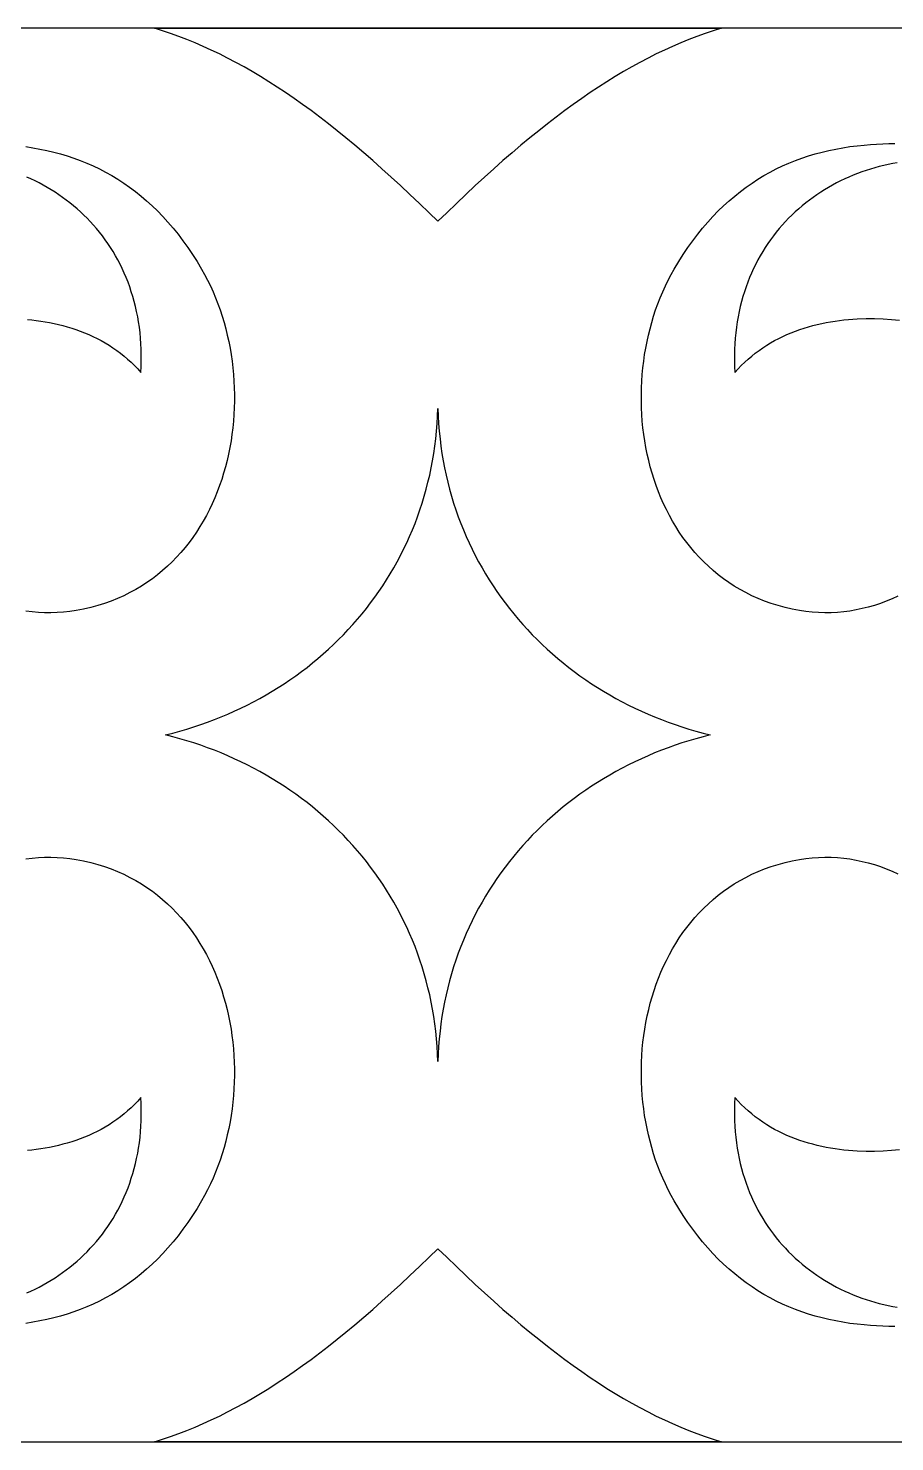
# Model space of a CAD drawing. Extents: x -365 to 365, y -40 to 40.
# Drawn here: x -182.2 to -133.1, y -40 to 40 of the extents above; entities that cross this region are included whole.
import ezdxf

# ---------------------------------------------------------------- set-up
doc = ezdxf.new("R2010")
doc.units = 0
doc.header["$MEASUREMENT"] = 0
doc.layers.add('LAYER_1', color=18, linetype='CONTINUOUS')

msp = doc.modelspace()

# ---------------------------------------------------------------- linework, layer by layer
at = {"layer": 'LAYER_1'}
for points in [[(-365, -40), (365, -40), (365, 40), (-365, 40)], [(-143.391, 39.856), (-143.852, 39.702), (-144.313, 39.537), (-144.773, 39.361), (-145.233, 39.174), (-145.694, 38.976), (-146.154, 38.766), (-146.616, 38.546), (-147.079, 38.314), (-147.542, 38.07), (-148.007, 37.815), (-148.474, 37.547), (-148.942, 37.268), (-149.412, 36.977), (-149.885, 36.674), (-150.36, 36.359), (-150.838, 36.031), (-151.319, 35.691), (-151.802, 35.338), (-152.29, 34.973), (-152.78, 34.594), (-153.275, 34.203), (-153.774, 33.799), (-154.277, 33.382), (-154.784, 32.951), (-155.296, 32.507), (-155.813, 32.05), (-156.336, 31.579), (-156.863, 31.094), (-157.397, 30.596), (-157.936, 30.084), (-158.481, 29.557), (-158.982, 29.077), (-159.483, 29.557), (-160.028, 30.084), (-160.568, 30.596), (-161.101, 31.094), (-161.629, 31.579), (-162.151, 32.05), (-162.668, 32.507), (-163.18, 32.951), (-163.688, 33.382), (-164.19, 33.799), (-164.689, 34.203), (-165.184, 34.594), (-165.675, 34.973), (-166.162, 35.338), (-166.646, 35.691), (-167.126, 36.031), (-167.604, 36.359), (-168.079, 36.674), (-168.552, 36.977), (-169.022, 37.268), (-169.49, 37.547), (-169.957, 37.815), (-170.422, 38.07), (-170.886, 38.314), (-171.348, 38.546), (-171.81, 38.766), (-172.271, 38.976), (-172.731, 39.174), (-173.191, 39.361), (-173.652, 39.537), (-174.112, 39.702), (-174.573, 39.856), (-175.035, 40), (-142.93, 40)], [(-158.965, 18.053), (-158.939, 17.622), (-158.905, 17.195), (-158.862, 16.772), (-158.81, 16.352), (-158.75, 15.935), (-158.681, 15.522), (-158.603, 15.113), (-158.517, 14.707), (-158.423, 14.305), (-158.32, 13.907), (-158.209, 13.513), (-158.091, 13.123), (-157.964, 12.737), (-157.83, 12.355), (-157.687, 11.977), (-157.538, 11.604), (-157.38, 11.234), (-157.215, 10.87), (-157.043, 10.509), (-156.863, 10.153), (-156.677, 9.802), (-156.483, 9.455), (-156.282, 9.113), (-156.074, 8.776), (-155.86, 8.443), (-155.638, 8.115), (-155.41, 7.793), (-155.176, 7.475), (-154.935, 7.162), (-154.687, 6.855), (-154.434, 6.553), (-154.174, 6.256), (-153.908, 5.964), (-153.636, 5.678), (-153.359, 5.397), (-153.075, 5.121), (-152.786, 4.851), (-152.491, 4.587), (-152.191, 4.329), (-151.885, 4.076), (-151.574, 3.829), (-151.257, 3.588), (-150.936, 3.353), (-150.609, 3.124), (-150.278, 2.901), (-149.941, 2.684), (-149.6, 2.474), (-149.254, 2.27), (-148.903, 2.072), (-148.548, 1.88), (-148.189, 1.695), (-147.825, 1.516), (-147.457, 1.344), (-147.085, 1.179), (-146.709, 1.021), (-146.329, 0.869), (-145.945, 0.724), (-145.557, 0.586), (-145.166, 0.455), (-144.771, 0.331), (-144.372, 0.214), (-143.971, 0.104), (-143.565, 0.002), (-143.971, -0.101), (-144.372, -0.211), (-144.771, -0.328), (-145.166, -0.452), (-145.557, -0.583), (-145.945, -0.721), (-146.329, -0.866), (-146.709, -1.018), (-147.085, -1.177), (-147.457, -1.342), (-147.825, -1.514), (-148.189, -1.693), (-148.548, -1.878), (-148.903, -2.07), (-149.254, -2.268), (-149.6, -2.472), (-149.941, -2.683), (-150.278, -2.9), (-150.609, -3.123), (-150.936, -3.352), (-151.257, -3.587), (-151.574, -3.828), (-151.885, -4.075), (-152.191, -4.328), (-152.491, -4.586), (-152.786, -4.85), (-153.075, -5.12), (-153.359, -5.396), (-153.636, -5.677), (-153.908, -5.963), (-154.174, -6.255), (-154.434, -6.552), (-154.687, -6.854), (-154.935, -7.162), (-155.176, -7.475), (-155.41, -7.792), (-155.638, -8.115), (-155.86, -8.443), (-156.074, -8.775), (-156.282, -9.113), (-156.483, -9.455), (-156.677, -9.802), (-156.863, -10.153), (-157.043, -10.509), (-157.215, -10.869), (-157.38, -11.234), (-157.538, -11.604), (-157.687, -11.977), (-157.83, -12.355), (-157.964, -12.737), (-158.091, -13.123), (-158.209, -13.513), (-158.32, -13.907), (-158.423, -14.305), (-158.517, -14.707), (-158.603, -15.113), (-158.681, -15.522), (-158.75, -15.935), (-158.81, -16.352), (-158.862, -16.772), (-158.905, -17.196), (-158.939, -17.623), (-158.965, -18.053), (-158.982, -18.487), (-158.999, -18.053), (-159.025, -17.623), (-159.059, -17.196), (-159.102, -16.772), (-159.154, -16.352), (-159.214, -15.935), (-159.284, -15.522), (-159.361, -15.113), (-159.447, -14.707), (-159.542, -14.305), (-159.644, -13.907), (-159.755, -13.513), (-159.873, -13.123), (-160, -12.737), (-160.135, -12.355), (-160.277, -11.977), (-160.427, -11.604), (-160.584, -11.234), (-160.749, -10.869), (-160.921, -10.509), (-161.101, -10.153), (-161.288, -9.802), (-161.481, -9.455), (-161.682, -9.113), (-161.89, -8.775), (-162.105, -8.443), (-162.326, -8.115), (-162.554, -7.792), (-162.788, -7.475), (-163.029, -7.162), (-163.277, -6.854), (-163.53, -6.552), (-163.79, -6.255), (-164.056, -5.963), (-164.328, -5.677), (-164.605, -5.396), (-164.889, -5.12), (-165.178, -4.85), (-165.473, -4.586), (-165.773, -4.328), (-166.079, -4.075), (-166.39, -3.828), (-166.707, -3.587), (-167.028, -3.352), (-167.355, -3.123), (-167.687, -2.9), (-168.023, -2.683), (-168.364, -2.472), (-168.71, -2.268), (-169.061, -2.07), (-169.416, -1.878), (-169.775, -1.693), (-170.139, -1.514), (-170.507, -1.342), (-170.879, -1.177), (-171.255, -1.018), (-171.635, -0.866), (-172.019, -0.721), (-172.407, -0.583), (-172.798, -0.452), (-173.193, -0.328), (-173.592, -0.211), (-173.994, -0.101), (-174.399, 0.002), (-173.994, 0.104), (-173.592, 0.214), (-173.193, 0.331), (-172.798, 0.455), (-172.407, 0.586), (-172.019, 0.724), (-171.635, 0.869), (-171.255, 1.021), (-170.879, 1.179), (-170.507, 1.344), (-170.139, 1.516), (-169.775, 1.695), (-169.416, 1.88), (-169.061, 2.072), (-168.71, 2.27), (-168.364, 2.474), (-168.023, 2.684), (-167.687, 2.901), (-167.355, 3.124), (-167.028, 3.353), (-166.707, 3.588), (-166.39, 3.829), (-166.079, 4.076), (-165.773, 4.329), (-165.473, 4.587), (-165.178, 4.851), (-164.889, 5.121), (-164.605, 5.397), (-164.328, 5.678), (-164.056, 5.964), (-163.79, 6.256), (-163.53, 6.553), (-163.277, 6.855), (-163.029, 7.162), (-162.788, 7.475), (-162.554, 7.793), (-162.326, 8.115), (-162.105, 8.443), (-161.89, 8.776), (-161.682, 9.113), (-161.481, 9.455), (-161.288, 9.802), (-161.101, 10.153), (-160.921, 10.509), (-160.749, 10.87), (-160.584, 11.234), (-160.427, 11.604), (-160.277, 11.977), (-160.135, 12.355), (-160, 12.737), (-159.873, 13.123), (-159.755, 13.513), (-159.644, 13.907), (-159.542, 14.305), (-159.447, 14.707), (-159.361, 15.113), (-159.284, 15.522), (-159.214, 15.935), (-159.154, 16.352), (-159.102, 16.772), (-159.059, 17.195), (-159.025, 17.622), (-158.999, 18.053), (-158.982, 18.487)], [(-158.481, -29.558), (-157.936, -30.085), (-157.397, -30.597), (-156.863, -31.095), (-156.336, -31.58), (-155.813, -32.051), (-155.296, -32.508), (-154.784, -32.952), (-154.277, -33.383), (-153.774, -33.8), (-153.275, -34.204), (-152.78, -34.595), (-152.29, -34.974), (-151.802, -35.339), (-151.319, -35.692), (-150.838, -36.032), (-150.36, -36.359), (-149.885, -36.675), (-149.412, -36.978), (-148.942, -37.269), (-148.474, -37.548), (-148.007, -37.815), (-147.542, -38.07), (-147.079, -38.314), (-146.616, -38.546), (-146.154, -38.767), (-145.694, -38.976), (-145.233, -39.174), (-144.773, -39.361), (-144.313, -39.537), (-143.852, -39.702), (-143.391, -39.856), (-142.93, -40), (-175.035, -40), (-174.573, -39.856), (-174.112, -39.702), (-173.652, -39.537), (-173.191, -39.361), (-172.731, -39.174), (-172.271, -38.976), (-171.81, -38.767), (-171.348, -38.546), (-170.886, -38.314), (-170.422, -38.07), (-169.957, -37.815), (-169.49, -37.548), (-169.022, -37.269), (-168.552, -36.978), (-168.079, -36.675), (-167.604, -36.359), (-167.126, -36.032), (-166.646, -35.692), (-166.162, -35.339), (-165.675, -34.974), (-165.184, -34.595), (-164.689, -34.204), (-164.19, -33.8), (-163.688, -33.383), (-163.18, -32.952), (-162.668, -32.508), (-162.151, -32.051), (-161.629, -31.58), (-161.101, -31.095), (-160.568, -30.597), (-160.028, -30.085), (-159.483, -29.558), (-158.982, -29.079)]]:
    msp.add_lwpolyline(points, close=True, dxfattribs=at)
for points in [[(-182.311, 33.299), (-181.91, 33.237), (-181.514, 33.165), (-181.122, 33.083), (-180.734, 32.991), (-180.35, 32.887), (-179.971, 32.774), (-179.596, 32.649), (-179.226, 32.513), (-178.861, 32.366), (-178.5, 32.207), (-178.143, 32.037), (-177.792, 31.855), (-177.445, 31.661), (-177.103, 31.455), (-176.767, 31.236), (-176.435, 31.006), (-176.109, 30.762), (-175.787, 30.506), (-175.471, 30.237), (-175.161, 29.954), (-174.856, 29.659), (-174.556, 29.35), (-174.262, 29.027), (-173.973, 28.69), (-173.69, 28.34), (-173.413, 27.975), (-173.142, 27.596), (-172.877, 27.203), (-172.617, 26.795), (-172.364, 26.372), (-172.188, 26.059), (-172.02, 25.739), (-171.862, 25.413), (-171.711, 25.082), (-171.57, 24.745), (-171.437, 24.404), (-171.312, 24.057), (-171.197, 23.707), (-171.09, 23.352), (-170.992, 22.993), (-170.903, 22.631), (-170.823, 22.267), (-170.751, 21.899), (-170.689, 21.529), (-170.635, 21.156), (-170.59, 20.782), (-170.555, 20.407), (-170.528, 20.03), (-170.51, 19.653), (-170.501, 19.275), (-170.502, 18.897), (-170.511, 18.519), (-170.529, 18.141), (-170.557, 17.765), (-170.594, 17.389), (-170.64, 17.015), (-170.695, 16.643), (-170.76, 16.272), (-170.834, 15.904), (-170.917, 15.539), (-171.009, 15.177), (-171.111, 14.818), (-171.222, 14.463), (-171.342, 14.112), (-171.472, 13.765), (-171.612, 13.423), (-171.76, 13.086), (-171.919, 12.754), (-172.087, 12.428), (-172.264, 12.108), (-172.451, 11.794), (-172.648, 11.487), (-172.854, 11.186), (-173.07, 10.893), (-173.295, 10.607), (-173.53, 10.33), (-173.775, 10.06), (-174.03, 9.799), (-174.295, 9.547), (-174.569, 9.304), (-174.853, 9.07), (-175.147, 8.846), (-175.451, 8.633), (-175.765, 8.43), (-176.088, 8.237), (-176.422, 8.056), (-176.766, 7.886), (-177.119, 7.728), (-177.483, 7.582), (-177.857, 7.448), (-178.241, 7.328), (-178.635, 7.22), (-179.039, 7.125), (-179.453, 7.044), (-179.812, 6.989), (-180.172, 6.949), (-180.531, 6.924), (-180.889, 6.914), (-181.246, 6.919), (-181.602, 6.938), (-181.957, 6.971), (-182.309, 7.018)], [(-132.943, 7.85), (-133.268, 7.704), (-133.598, 7.57), (-133.932, 7.447), (-134.27, 7.337), (-134.612, 7.238), (-134.957, 7.152), (-135.304, 7.078), (-135.655, 7.018), (-136.007, 6.971), (-136.362, 6.938), (-136.718, 6.919), (-137.075, 6.914), (-137.434, 6.924), (-137.793, 6.949), (-138.152, 6.989), (-138.511, 7.044), (-138.925, 7.125), (-139.329, 7.22), (-139.723, 7.328), (-140.107, 7.448), (-140.481, 7.582), (-140.845, 7.728), (-141.198, 7.886), (-141.542, 8.056), (-141.876, 8.237), (-142.199, 8.43), (-142.513, 8.633), (-142.817, 8.846), (-143.111, 9.07), (-143.395, 9.304), (-143.67, 9.547), (-143.934, 9.799), (-144.189, 10.06), (-144.434, 10.33), (-144.669, 10.607), (-144.895, 10.893), (-145.11, 11.186), (-145.317, 11.487), (-145.513, 11.794), (-145.7, 12.108), (-145.878, 12.428), (-146.045, 12.754), (-146.204, 13.086), (-146.353, 13.423), (-146.492, 13.765), (-146.622, 14.112), (-146.742, 14.463), (-146.853, 14.818), (-146.955, 15.177), (-147.048, 15.539), (-147.131, 15.904), (-147.204, 16.272), (-147.269, 16.643), (-147.324, 17.015), (-147.37, 17.389), (-147.407, 17.765), (-147.435, 18.141), (-147.453, 18.519), (-147.463, 18.897), (-147.463, 19.275), (-147.454, 19.653), (-147.436, 20.03), (-147.41, 20.407), (-147.374, 20.782), (-147.329, 21.156), (-147.276, 21.529), (-147.213, 21.899), (-147.141, 22.267), (-147.061, 22.631), (-146.972, 22.993), (-146.874, 23.352), (-146.767, 23.707), (-146.652, 24.057), (-146.528, 24.404), (-146.395, 24.745), (-146.253, 25.082), (-146.103, 25.413), (-145.944, 25.739), (-145.776, 26.059), (-145.6, 26.372), (-145.347, 26.795), (-145.087, 27.203), (-144.822, 27.596), (-144.551, 27.975), (-144.274, 28.34), (-143.991, 28.69), (-143.702, 29.027), (-143.408, 29.35), (-143.109, 29.659), (-142.803, 29.954), (-142.493, 30.237), (-142.177, 30.506), (-141.856, 30.762), (-141.529, 31.006), (-141.197, 31.236), (-140.861, 31.455), (-140.519, 31.661), (-140.172, 31.855), (-139.821, 32.037), (-139.465, 32.207), (-139.104, 32.366), (-138.738, 32.513), (-138.368, 32.649), (-137.993, 32.774), (-137.614, 32.887), (-137.23, 32.991), (-136.842, 33.083), (-136.45, 33.165), (-136.054, 33.237), (-135.653, 33.299), (-135.249, 33.351), (-134.84, 33.393), (-134.493, 33.422), (-134.146, 33.445), (-133.799, 33.462), (-133.452, 33.475), (-133.106, 33.481)], [(-132.971, 32.386), (-133.228, 32.341), (-133.484, 32.291), (-133.738, 32.234), (-133.991, 32.172), (-134.242, 32.104), (-134.492, 32.031), (-134.739, 31.952), (-134.985, 31.868), (-135.229, 31.777), (-135.47, 31.682), (-135.709, 31.581), (-135.946, 31.474), (-136.18, 31.363), (-136.411, 31.245), (-136.639, 31.123), (-136.865, 30.995), (-137.088, 30.861), (-137.307, 30.723), (-137.523, 30.579), (-137.736, 30.43), (-137.946, 30.276), (-138.151, 30.117), (-138.353, 29.952), (-138.552, 29.782), (-138.746, 29.608), (-138.936, 29.428), (-139.122, 29.243), (-139.304, 29.054), (-139.481, 28.859), (-139.654, 28.659), (-139.823, 28.455), (-139.986, 28.245), (-140.145, 28.031), (-140.298, 27.812), (-140.447, 27.588), (-140.59, 27.359), (-140.728, 27.126), (-140.861, 26.888), (-140.988, 26.645), (-141.109, 26.397), (-141.225, 26.145), (-141.334, 25.889), (-141.438, 25.627), (-141.535, 25.362), (-141.627, 25.091), (-141.711, 24.817), (-141.79, 24.537), (-141.862, 24.254), (-141.927, 23.966), (-141.985, 23.673), (-142.036, 23.377), (-142.08, 23.075), (-142.118, 22.77), (-142.147, 22.46), (-142.17, 22.147), (-142.185, 21.829), (-142.192, 21.506), (-142.191, 21.18), (-142.183, 20.849), (-142.167, 20.515), (-141.988, 20.718), (-141.803, 20.913), (-141.613, 21.1), (-141.417, 21.279), (-141.216, 21.45), (-141.01, 21.614), (-140.8, 21.77), (-140.585, 21.919), (-140.366, 22.06), (-140.143, 22.194), (-139.917, 22.321), (-139.687, 22.441), (-139.453, 22.555), (-139.217, 22.661), (-138.978, 22.762), (-138.737, 22.855), (-138.494, 22.942), (-138.248, 23.024), (-138.001, 23.099), (-137.752, 23.168), (-137.502, 23.231), (-137.252, 23.288), (-137, 23.34), (-136.748, 23.386), (-136.496, 23.427), (-136.243, 23.463), (-135.991, 23.494), (-135.74, 23.519), (-135.489, 23.54), (-135.239, 23.556), (-134.743, 23.574), (-134.254, 23.574), (-133.774, 23.558), (-133.305, 23.526), (-132.848, 23.479)], [(-182.225, 23.519), (-181.973, 23.494), (-181.721, 23.463), (-181.469, 23.427), (-181.216, 23.386), (-180.964, 23.34), (-180.713, 23.288), (-180.462, 23.231), (-180.212, 23.168), (-179.963, 23.099), (-179.716, 23.024), (-179.471, 22.942), (-179.227, 22.855), (-178.986, 22.762), (-178.747, 22.661), (-178.511, 22.555), (-178.278, 22.441), (-178.048, 22.321), (-177.821, 22.194), (-177.598, 22.06), (-177.379, 21.919), (-177.164, 21.77), (-176.954, 21.614), (-176.748, 21.45), (-176.547, 21.279), (-176.351, 21.1), (-176.161, 20.913), (-175.976, 20.718), (-175.798, 20.515), (-175.781, 20.849), (-175.773, 21.18), (-175.772, 21.506), (-175.78, 21.829), (-175.794, 22.147), (-175.817, 22.46), (-175.847, 22.77), (-175.884, 23.075), (-175.928, 23.377), (-175.979, 23.673), (-176.038, 23.966), (-176.103, 24.254), (-176.174, 24.537), (-176.253, 24.817), (-176.338, 25.091), (-176.429, 25.362), (-176.526, 25.627), (-176.63, 25.889), (-176.74, 26.145), (-176.855, 26.397), (-176.976, 26.645), (-177.103, 26.888), (-177.236, 27.126), (-177.374, 27.359), (-177.517, 27.588), (-177.666, 27.812), (-177.82, 28.031), (-177.978, 28.245), (-178.142, 28.455), (-178.31, 28.659), (-178.483, 28.859), (-178.66, 29.054), (-178.842, 29.243), (-179.028, 29.428), (-179.218, 29.608), (-179.413, 29.782), (-179.611, 29.952), (-179.813, 30.117), (-180.019, 30.276), (-180.228, 30.43), (-180.441, 30.579), (-180.657, 30.723), (-180.877, 30.861), (-181.099, 30.995), (-181.325, 31.123), (-181.553, 31.245), (-181.785, 31.363), (-182.019, 31.474), (-182.255, 31.581)], [(-182.309, -7.018), (-181.957, -6.971), (-181.602, -6.938), (-181.246, -6.919), (-180.889, -6.914), (-180.531, -6.924), (-180.172, -6.949), (-179.812, -6.989), (-179.453, -7.044), (-179.039, -7.125), (-178.635, -7.22), (-178.241, -7.328), (-177.857, -7.448), (-177.483, -7.582), (-177.119, -7.728), (-176.766, -7.886), (-176.422, -8.056), (-176.088, -8.237), (-175.765, -8.43), (-175.451, -8.633), (-175.147, -8.846), (-174.853, -9.07), (-174.569, -9.304), (-174.295, -9.547), (-174.03, -9.799), (-173.775, -10.06), (-173.53, -10.329), (-173.295, -10.607), (-173.07, -10.893), (-172.854, -11.186), (-172.648, -11.486), (-172.451, -11.794), (-172.264, -12.107), (-172.087, -12.428), (-171.919, -12.754), (-171.76, -13.086), (-171.612, -13.423), (-171.472, -13.765), (-171.342, -14.111), (-171.222, -14.462), (-171.111, -14.817), (-171.009, -15.176), (-170.917, -15.538), (-170.834, -15.903), (-170.76, -16.271), (-170.695, -16.642), (-170.64, -17.014), (-170.594, -17.388), (-170.557, -17.764), (-170.529, -18.14), (-170.511, -18.518), (-170.502, -18.896), (-170.501, -19.274), (-170.51, -19.652), (-170.528, -20.029), (-170.555, -20.406), (-170.59, -20.781), (-170.635, -21.155), (-170.689, -21.528), (-170.751, -21.898), (-170.823, -22.265), (-170.903, -22.63), (-170.992, -22.992), (-171.09, -23.351), (-171.197, -23.706), (-171.312, -24.056), (-171.437, -24.403), (-171.57, -24.744), (-171.711, -25.081), (-171.862, -25.412), (-172.02, -25.738), (-172.188, -26.058), (-172.364, -26.371), (-172.617, -26.794), (-172.877, -27.202), (-173.142, -27.596), (-173.413, -27.975), (-173.69, -28.339), (-173.973, -28.69), (-174.262, -29.026), (-174.556, -29.349), (-174.856, -29.658), (-175.161, -29.954), (-175.471, -30.236), (-175.787, -30.505), (-176.109, -30.762), (-176.435, -31.005), (-176.767, -31.236), (-177.103, -31.454), (-177.445, -31.66), (-177.792, -31.854), (-178.143, -32.036), (-178.5, -32.207), (-178.861, -32.365), (-179.226, -32.513), (-179.596, -32.649), (-179.971, -32.773), (-180.35, -32.887), (-180.734, -32.99), (-181.122, -33.083), (-181.514, -33.165), (-181.91, -33.237), (-182.311, -33.299)], [(-133.106, -33.482), (-133.452, -33.475), (-133.799, -33.463), (-134.146, -33.445), (-134.493, -33.422), (-134.84, -33.393), (-135.249, -33.351), (-135.653, -33.299), (-136.054, -33.237), (-136.45, -33.165), (-136.842, -33.083), (-137.23, -32.99), (-137.614, -32.887), (-137.993, -32.773), (-138.368, -32.649), (-138.738, -32.513), (-139.104, -32.365), (-139.465, -32.207), (-139.821, -32.036), (-140.172, -31.854), (-140.519, -31.66), (-140.861, -31.454), (-141.197, -31.236), (-141.529, -31.005), (-141.856, -30.762), (-142.177, -30.505), (-142.493, -30.236), (-142.803, -29.954), (-143.109, -29.658), (-143.408, -29.349), (-143.702, -29.026), (-143.991, -28.69), (-144.274, -28.339), (-144.551, -27.975), (-144.822, -27.596), (-145.087, -27.202), (-145.347, -26.794), (-145.6, -26.371), (-145.776, -26.058), (-145.944, -25.738), (-146.103, -25.412), (-146.253, -25.081), (-146.395, -24.744), (-146.528, -24.403), (-146.652, -24.056), (-146.767, -23.706), (-146.874, -23.351), (-146.972, -22.992), (-147.061, -22.63), (-147.141, -22.265), (-147.213, -21.898), (-147.276, -21.528), (-147.329, -21.155), (-147.374, -20.781), (-147.41, -20.406), (-147.436, -20.029), (-147.454, -19.652), (-147.463, -19.274), (-147.463, -18.896), (-147.453, -18.518), (-147.435, -18.14), (-147.407, -17.764), (-147.37, -17.388), (-147.324, -17.014), (-147.269, -16.642), (-147.204, -16.271), (-147.131, -15.903), (-147.048, -15.538), (-146.955, -15.176), (-146.853, -14.817), (-146.742, -14.462), (-146.622, -14.111), (-146.492, -13.765), (-146.353, -13.423), (-146.204, -13.086), (-146.045, -12.754), (-145.878, -12.428), (-145.7, -12.107), (-145.513, -11.794), (-145.317, -11.486), (-145.11, -11.186), (-144.895, -10.893), (-144.669, -10.607), (-144.434, -10.329), (-144.189, -10.06), (-143.934, -9.799), (-143.67, -9.547), (-143.395, -9.304), (-143.111, -9.07), (-142.817, -8.846), (-142.513, -8.633), (-142.199, -8.43), (-141.876, -8.237), (-141.542, -8.056), (-141.198, -7.886), (-140.845, -7.728), (-140.481, -7.582), (-140.107, -7.448), (-139.723, -7.328), (-139.329, -7.22), (-138.925, -7.125), (-138.511, -7.044), (-138.152, -6.989), (-137.793, -6.949), (-137.434, -6.924), (-137.075, -6.914), (-136.718, -6.919), (-136.362, -6.938), (-136.007, -6.971), (-135.655, -7.018), (-135.304, -7.078), (-134.957, -7.152), (-134.612, -7.238), (-134.27, -7.336), (-133.932, -7.447), (-133.598, -7.57), (-133.268, -7.704), (-132.943, -7.85)], [(-182.255, -31.581), (-182.019, -31.474), (-181.785, -31.363), (-181.553, -31.245), (-181.325, -31.123), (-181.099, -30.995), (-180.877, -30.861), (-180.657, -30.723), (-180.441, -30.579), (-180.228, -30.43), (-180.019, -30.276), (-179.813, -30.116), (-179.611, -29.952), (-179.413, -29.782), (-179.218, -29.608), (-179.028, -29.428), (-178.842, -29.243), (-178.66, -29.053), (-178.483, -28.859), (-178.31, -28.659), (-178.142, -28.455), (-177.978, -28.245), (-177.82, -28.031), (-177.666, -27.812), (-177.517, -27.588), (-177.374, -27.359), (-177.236, -27.126), (-177.103, -26.888), (-176.976, -26.645), (-176.855, -26.397), (-176.74, -26.145), (-176.63, -25.889), (-176.526, -25.627), (-176.429, -25.362), (-176.338, -25.091), (-176.253, -24.817), (-176.174, -24.537), (-176.103, -24.254), (-176.038, -23.966), (-175.979, -23.673), (-175.928, -23.377), (-175.884, -23.075), (-175.847, -22.77), (-175.817, -22.46), (-175.794, -22.147), (-175.78, -21.829), (-175.772, -21.506), (-175.773, -21.18), (-175.781, -20.849), (-175.798, -20.515), (-175.976, -20.718), (-176.161, -20.913), (-176.351, -21.1), (-176.547, -21.279), (-176.748, -21.45), (-176.954, -21.614), (-177.164, -21.77), (-177.379, -21.918), (-177.598, -22.06), (-177.821, -22.194), (-178.048, -22.321), (-178.278, -22.441), (-178.511, -22.554), (-178.747, -22.661), (-178.986, -22.761), (-179.227, -22.855), (-179.471, -22.942), (-179.716, -23.023), (-179.963, -23.098), (-180.212, -23.167), (-180.462, -23.23), (-180.713, -23.288), (-180.964, -23.34), (-181.216, -23.386), (-181.469, -23.427), (-181.721, -23.463), (-181.973, -23.494), (-182.225, -23.519)], [(-132.848, -23.48), (-133.305, -23.526), (-133.774, -23.558), (-134.254, -23.574), (-134.743, -23.574), (-135.239, -23.556), (-135.489, -23.54), (-135.74, -23.519), (-135.991, -23.494), (-136.243, -23.463), (-136.496, -23.427), (-136.748, -23.386), (-137, -23.34), (-137.252, -23.288), (-137.502, -23.23), (-137.752, -23.167), (-138.001, -23.098), (-138.248, -23.023), (-138.494, -22.942), (-138.737, -22.855), (-138.978, -22.761), (-139.217, -22.661), (-139.453, -22.554), (-139.687, -22.441), (-139.917, -22.321), (-140.143, -22.194), (-140.366, -22.06), (-140.585, -21.918), (-140.8, -21.77), (-141.01, -21.614), (-141.216, -21.45), (-141.417, -21.279), (-141.613, -21.1), (-141.803, -20.913), (-141.988, -20.718), (-142.167, -20.515), (-142.183, -20.849), (-142.191, -21.18), (-142.192, -21.506), (-142.185, -21.829), (-142.17, -22.147), (-142.147, -22.46), (-142.118, -22.77), (-142.08, -23.075), (-142.036, -23.377), (-141.985, -23.673), (-141.927, -23.966), (-141.862, -24.254), (-141.79, -24.537), (-141.711, -24.817), (-141.627, -25.091), (-141.535, -25.362), (-141.438, -25.627), (-141.334, -25.889), (-141.225, -26.145), (-141.109, -26.397), (-140.988, -26.645), (-140.861, -26.888), (-140.728, -27.126), (-140.59, -27.359), (-140.447, -27.588), (-140.298, -27.812), (-140.145, -28.031), (-139.986, -28.245), (-139.823, -28.455), (-139.654, -28.659), (-139.481, -28.859), (-139.304, -29.053), (-139.122, -29.243), (-138.936, -29.428), (-138.746, -29.608), (-138.552, -29.782), (-138.353, -29.952), (-138.151, -30.116), (-137.946, -30.276), (-137.736, -30.43), (-137.523, -30.579), (-137.307, -30.723), (-137.088, -30.861), (-136.865, -30.995), (-136.639, -31.123), (-136.411, -31.245), (-136.18, -31.363), (-135.946, -31.474), (-135.709, -31.581), (-135.47, -31.682), (-135.229, -31.777), (-134.985, -31.867), (-134.739, -31.952), (-134.492, -32.031), (-134.242, -32.104), (-133.991, -32.172), (-133.738, -32.234), (-133.484, -32.291), (-133.228, -32.341), (-132.971, -32.386)]]:
    msp.add_lwpolyline(points, dxfattribs=at)

doc.saveas('drawing.dxf')
